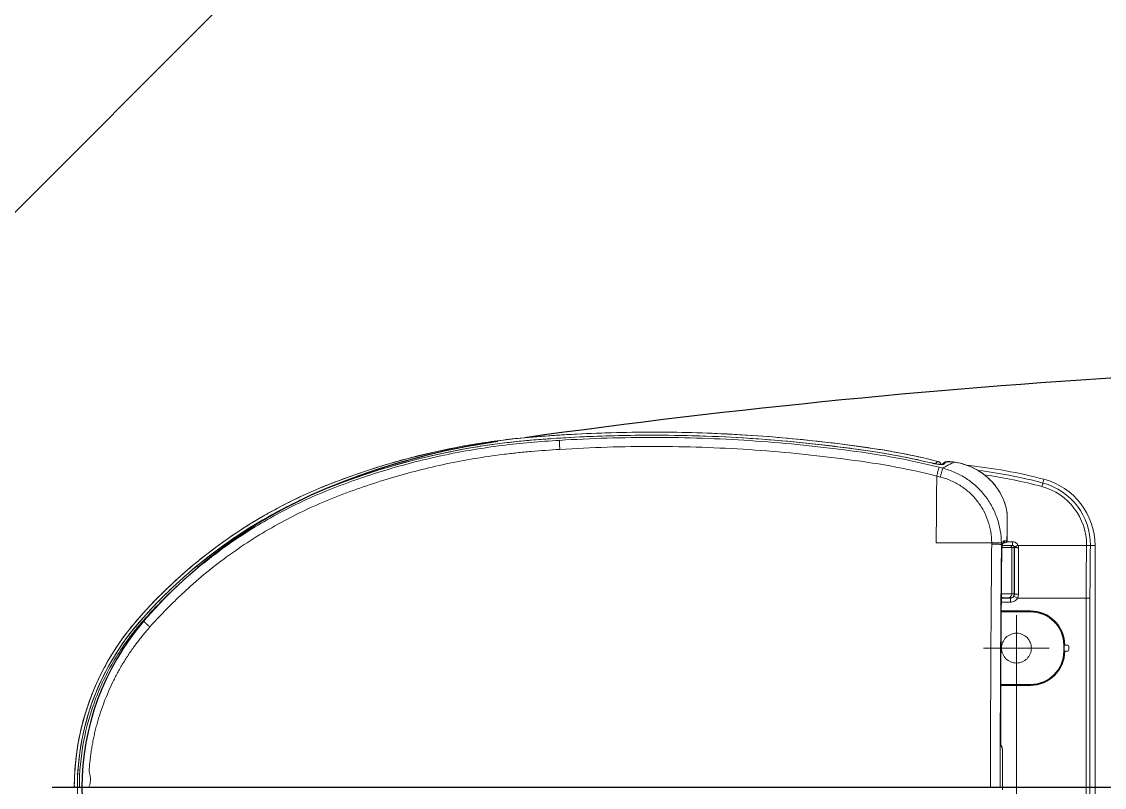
# Model space of a CAD drawing. Header units: millimetres. Extents: x 98197 to 106565, y 53890 to 60222.
# Drawn here: x 104495.1 to 104549.6, y 55513.6 to 55552.1 of the extents above; entities that cross this region are included whole.
import ezdxf

# ---------------------------------------------------------------- set-up
doc = ezdxf.new("R2010")
doc.units = ezdxf.units.MM
doc.header["$LTSCALE"] = 50
doc.header["$MEASUREMENT"] = 0
doc.linetypes.add('CENTER', pattern=[2, 1.25, -0.25, 0.25, -0.25])
doc.linetypes.add('HIDDEN', pattern=[0.375, 0.25, -0.125])
doc.layers.get('0').update_dxf_attribs({"color": 8, "linetype": 'CONTINUOUS'})
doc.layers.add('36雨排水', color=3, linetype='CONTINUOUS')

# ---------------------------------------------------------------- blocks, each defined once
blk = doc.blocks.new('1111111')
at = {"layer": '36雨排水', "linetype": 'Continuous'}
blk.add_line((4513.909, 3441.344), (4704.121, 3631.556), dxfattribs=at)

msp = doc.modelspace()

# ---------------------------------------------------------------- linework, layer by layer
at = {"lineweight": 13}
for p, q in [((104521.79, 55531.102), (104521.79, 55531.102)), ((104521.79, 55531.102), (104521.79, 55531.101)), ((104538.03, 55530.593), (104537.915, 55530.61)), ((104538.03, 55530.593), (104538.03, 55530.593)), ((104540.853, 55529.885), (104540.852, 55529.884)), ((104540.916, 55529.87), (104540.891, 55529.876)), ((104540.941, 55529.865), (104540.916, 55529.87)), ((104540.965, 55529.86), (104540.941, 55529.865)), ((104540.989, 55529.854), (104540.965, 55529.86)), ((104541.013, 55529.85), (104540.989, 55529.854)), ((104541.036, 55529.845), (104541.013, 55529.85)), ((104541.058, 55529.841), (104541.036, 55529.845)), ((104541.08, 55529.837), (104541.058, 55529.841)), ((104541.101, 55529.833), (104541.08, 55529.837)), ((104541.122, 55529.829), (104541.101, 55529.833)), ((104541.142, 55529.825), (104541.122, 55529.829)), ((104541.162, 55529.822), (104541.142, 55529.825)), ((104541.18, 55529.819), (104541.162, 55529.822)), ((104541.199, 55529.816), (104541.18, 55529.819)), ((104541.217, 55529.814), (104541.199, 55529.816)), ((104541.234, 55529.811), (104541.217, 55529.814)), ((104541.273, 55529.806), (104541.258, 55529.808)), ((104541.288, 55529.805), (104541.273, 55529.806)), ((104541.335, 55529.858), (104541.333, 55529.859)), ((104541.502, 55529.822), (104541.488, 55529.809)), ((104541.545, 55529.911), (104541.527, 55529.899)), ((104542.036, 55529.919), (104542.008, 55529.923)), ((104542.047, 55529.916), (104542.036, 55529.919)), ((104542.055, 55529.916), (104542.036, 55529.919)), ((104542.038, 55529.913), (104542.047, 55529.916)), ((104542.145, 55529.902), (104542.055, 55529.916)), ((104541.148, 55529.216), (104541.331, 55529.169)), ((104541.451, 55529.614), (104541.267, 55529.661)), ((104543.208, 55529.508), (104543.162, 55529.534)), ((104543.207, 55529.507), (104543.208, 55529.508)), ((104543.208, 55529.51), (104543.247, 55529.505)), ((104543.283, 55529.462), (104543.244, 55529.486)), ((104543.244, 55529.485), (104543.244, 55529.486)), ((104510.956, 55528.949), (104510.957, 55528.948)), ((104546.489, 55528.867), (104546.539, 55529.057)), ((104544.685, 55527.253), (104544.685, 55527.27)), ((104544.686, 55527.239), (104544.685, 55527.253)), ((104544.686, 55527.188), (104544.686, 55527.239)), ((104544.687, 55527.105), (104544.686, 55527.188)), ((104544.692, 55527.252), (104544.688, 55527.33)), ((104544.692, 55527.253), (104544.693, 55527.238)), ((104544.693, 55527.238), (104544.693, 55525.966)), ((104544.69, 55526.48), (104544.689, 55526.575)), ((104544.69, 55526.467), (104544.69, 55526.48)), ((104541.122, 55525.866), (104543.912, 55525.866)), ((104543.913, 55525.866), (104543.912, 55525.8)), ((104544.593, 55525.866), (104544.476, 55525.866)), ((104544.483, 55525.885), (104544.485, 55525.887)), ((104544.532, 55525.969), (104544.561, 55525.969)), ((104544.561, 55525.969), (104544.662, 55525.968)), ((104544.693, 55525.966), (104544.663, 55525.966)), ((104544.958, 55525.917), (104544.679, 55525.917)), ((104544.958, 55525.917), (104544.958, 55525.726)), ((104544.4, 55525.773), (104544.397, 55525.396)), ((104544.4, 55525.782), (104544.4, 55525.773)), ((104544.406, 55525.777), (104544.4, 55525.773)), ((104544.431, 55525.626), (104545.058, 55525.626)), ((104544.435, 55525.659), (104544.44, 55525.704)), ((104544.444, 55525.726), (104544.958, 55525.726)), ((104544.453, 55525.781), (104544.454, 55525.786)), ((104544.921, 55523.3), (104544.921, 55525.626)), ((104545.048, 55525.626), (104545.048, 55523.294)), ((104545.058, 55523.278), (104545.058, 55525.626)), ((104548.679, 55525.726), (104545.237, 55525.726)), ((104545.258, 55523.277), (104545.258, 55525.617)), ((104548.679, 55525.732), (104548.679, 55525.726)), ((104548.873, 55525.717), (104548.873, 55525.721)), ((104548.873, 55525.721), (104549.108, 55525.721)), ((104549.108, 55501.411), (104549.108, 55525.721)), ((104545.157, 55522.216), (104545.157, 55504.917)), ((104546.798, 55520.566), (104543.499, 55520.566))]:
    msp.add_line(p, q, dxfattribs=at)
at = {"lineweight": 13, "ltscale": 0.3}
for p, q in [((104544.401, 55523.304), (104544.487, 55523.304)), ((104544.487, 55523.304), (104544.546, 55523.303)), ((104544.546, 55523.303), (104544.603, 55523.303)), ((104545.048, 55523.294), (104544.921, 55523.3)), ((104545.203, 55523.076), (104545.03, 55523.177)), ((104544.397, 55522.878), (104544.858, 55522.878)), ((104544.858, 55523.078), (104544.399, 55523.078)), ((104544.851, 55523.094), (104544.725, 55523.1)), ((104544.858, 55523.093), (104544.858, 55522.878)), ((104545.203, 55523.076), (104548.855, 55523.076)), ((104548.662, 55523.076), (104548.662, 55504.056)), ((104548.855, 55504.056), (104548.855, 55523.076)), ((104544.458, 55522.441), (104545.858, 55522.441)), ((104545.858, 55522.421), (104544.458, 55522.421)), ((104544.458, 55522.391), (104544.458, 55522.421)), ((104544.458, 55522.391), (104545.858, 55522.391)), ((104545.858, 55522.421), (104545.858, 55522.391)), ((104547.533, 55520.716), (104547.533, 55520.416)), ((104547.533, 55520.716), (104547.563, 55520.716)), ((104547.563, 55520.716), (104547.563, 55520.416)), ((104547.733, 55520.716), (104547.583, 55520.716)), ((104547.783, 55520.466), (104547.783, 55520.666)), ((104547.563, 55520.416), (104547.533, 55520.416)), ((104547.583, 55520.416), (104547.733, 55520.416)), ((104545.858, 55518.741), (104544.458, 55518.741)), ((104544.458, 55518.711), (104544.458, 55518.741)), ((104545.858, 55518.711), (104544.458, 55518.711)), ((104545.858, 55518.691), (104544.458, 55518.691)), ((104545.858, 55518.741), (104545.858, 55518.711)), ((104544.341, 55515.836), (104544.34, 55515.768)), ((104544.34, 55515.768), (104544.34, 55515.692)), ((104544.34, 55515.692), (104544.34, 55515.619)), ((104544.364, 55515.813), (104544.364, 55515.835)), ((104544.367, 55515.757), (104544.366, 55515.768)), ((104544.378, 55515.692), (104544.378, 55515.691)), ((104544.378, 55515.692), (104544.413, 55515.619)), ((104544.421, 55515.575), (104544.386, 55515.648)), ((104544.417, 55515.61), (104544.413, 55515.62)), ((104544.459, 55514.328), (104544.459, 55514.753)), ((104544.458, 55513.903), (104544.459, 55514.328)), ((104544.458, 55513.443), (104544.458, 55513.903))]:
    msp.add_line(p, q, dxfattribs=at)
at = {"linetype": 'CENTER', "lineweight": 13}
for p, q in [((104545.158, 55522.166), (104545.158, 55518.966)), ((104546.757, 55520.566), (104543.558, 55520.566))]:
    msp.add_line(p, q, dxfattribs=at)
msp.add_line((104574.878, 55513.566), (104496.658, 55513.566))
at = {"lineweight": 13}
for points in [[(104522.934, 55531.324), (104521.445, 55531.23), (104519.993, 55531.105), (104518.579, 55530.929), (104517.206, 55530.701), (104515.869, 55530.427), (104514.563, 55530.108), (104513.292, 55529.747), (104512.062, 55529.349), (104510.956, 55528.949)], [(104538.03, 55530.593), (104536.272, 55530.837), (104534.461, 55531.043), (104532.689, 55531.202), (104530.961, 55531.316), (104529.275, 55531.389), (104527.629, 55531.424), (104526.024, 55531.423), (104524.46, 55531.388), (104522.934, 55531.324)], [(104521.79, 55531.101), (104520.697, 55531.018), (104519.539, 55530.9), (104518.412, 55530.749), (104517.318, 55530.566), (104516.256, 55530.356), (104515.222, 55530.118), (104514.219, 55529.857), (104513.249, 55529.574), (104512.306, 55529.27), (104511.39, 55528.949), (104510.505, 55528.608), (104509.648, 55528.245), (104508.821, 55527.858), (104508.025, 55527.45), (104507.26, 55527.021), (104506.523, 55526.574), (104505.814, 55526.11), (104505.134, 55525.631), (104504.482, 55525.138), (104503.858, 55524.634), (104503.258, 55524.117), (104502.686, 55523.591), (104502.142, 55523.059), (104501.623, 55522.521), (104501.129, 55521.976), (104500.663, 55521.42), (104500.232, 55520.845), (104499.839, 55520.254), (104499.487, 55519.653), (104499.174, 55519.047), (104498.899, 55518.434), (104498.66, 55517.815), (104498.455, 55517.191), (104498.285, 55516.564), (104498.149, 55515.936), (104498.045, 55515.312), (104497.975, 55514.694), (104497.935, 55514.082), (104497.924, 55513.566)], [(104540.853, 55529.885), (104539.643, 55530.152), (104538.272, 55530.399), (104536.838, 55530.61), (104535.338, 55530.795), (104533.78, 55530.956), (104532.175, 55531.087), (104530.522, 55531.186), (104528.823, 55531.249), (104527.09, 55531.274), (104525.327, 55531.259), (104523.531, 55531.2), (104521.79, 55531.102)], [(104541.209, 55529.956), (104540.928, 55530.025), (104540.556, 55530.112), (104540.183, 55530.195), (104539.809, 55530.274), (104539.435, 55530.349), (104539.062, 55530.42), (104538.688, 55530.486), (104538.315, 55530.549), (104538.03, 55530.593)], [(104540.891, 55529.876), (104540.865, 55529.882), (104540.853, 55529.885)], [(104541.335, 55529.858), (104541.322, 55529.879), (104541.306, 55529.899), (104541.287, 55529.916), (104541.266, 55529.931), (104541.243, 55529.944), (104541.219, 55529.953), (104541.209, 55529.956)], [(104541.258, 55529.808), (104541.242, 55529.81), (104541.234, 55529.811)], [(104541.34, 55529.8), (104541.334, 55529.801), (104541.328, 55529.801), (104541.322, 55529.802), (104541.316, 55529.802), (104541.309, 55529.803), (104541.302, 55529.803), (104541.295, 55529.804), (104541.288, 55529.805)], [(104541.348, 55529.829), (104541.338, 55529.852), (104541.335, 55529.858)], [(104541.419, 55529.801), (104541.419, 55529.801), (104541.419, 55529.801), (104541.419, 55529.801), (104541.419, 55529.801), (104541.418, 55529.801), (104541.417, 55529.8), (104541.415, 55529.8), (104541.414, 55529.8), (104541.412, 55529.8), (104541.409, 55529.8), (104541.407, 55529.799), (104541.404, 55529.799), (104541.402, 55529.799), (104541.399, 55529.799), (104541.395, 55529.799), (104541.392, 55529.799), (104541.388, 55529.799), (104541.384, 55529.799), (104541.38, 55529.799), (104541.376, 55529.799), (104541.371, 55529.799), (104541.367, 55529.799), (104541.362, 55529.799), (104541.357, 55529.799), (104541.351, 55529.8), (104541.346, 55529.8), (104541.34, 55529.8)], [(104541.356, 55529.799), (104541.355, 55529.805), (104541.348, 55529.829)], [(104541.436, 55529.823), (104541.419, 55529.808), (104541.41, 55529.8)], [(104541.527, 55529.899), (104541.522, 55529.895), (104541.505, 55529.881), (104541.487, 55529.867), (104541.47, 55529.853), (104541.453, 55529.838), (104541.436, 55529.823)], [(104541.747, 55529.944), (104541.718, 55529.944), (104541.692, 55529.944), (104541.667, 55529.942), (104541.644, 55529.94), (104541.623, 55529.937), (104541.602, 55529.933), (104541.583, 55529.928), (104541.564, 55529.921), (104541.545, 55529.911)], [(104541.922, 55529.933), (104541.883, 55529.937), (104541.845, 55529.94), (104541.81, 55529.942), (104541.777, 55529.944), (104541.747, 55529.944)], [(104542.008, 55529.923), (104541.964, 55529.928), (104541.922, 55529.933)], [(104543.162, 55529.534), (104543.041, 55529.599), (104542.92, 55529.658), (104542.8, 55529.71), (104542.681, 55529.757), (104542.565, 55529.797), (104542.452, 55529.831), (104542.344, 55529.86), (104542.242, 55529.883), (104542.145, 55529.902)], [(104543.244, 55529.486), (104543.232, 55529.493), (104543.22, 55529.5), (104543.208, 55529.508)], [(104544.688, 55527.33), (104544.676, 55527.42), (104544.659, 55527.519), (104544.635, 55527.624), (104544.604, 55527.736), (104544.566, 55527.853), (104544.521, 55527.976), (104544.468, 55528.103), (104544.405, 55528.235), (104544.332, 55528.372), (104544.248, 55528.51), (104544.153, 55528.65), (104544.046, 55528.79), (104543.93, 55528.924), (104543.805, 55529.053), (104543.673, 55529.175), (104543.54, 55529.283), (104543.41, 55529.378), (104543.283, 55529.462)], [(104510.956, 55528.949), (104510.063, 55528.59), (104509.12, 55528.17), (104508.216, 55527.722), (104507.353, 55527.25), (104506.53, 55526.758), (104505.746, 55526.247), (104504.999, 55525.72), (104504.29, 55525.181), (104503.616, 55524.63), (104502.976, 55524.069), (104502.369, 55523.499), (104501.792, 55522.92), (104501.244, 55522.334), (104500.726, 55521.74), (104500.25, 55521.132), (104499.824, 55520.514), (104499.443, 55519.888), (104499.104, 55519.249), (104498.805, 55518.603), (104498.547, 55517.952), (104498.329, 55517.301), (104498.149, 55516.65), (104498.006, 55516.004), (104497.898, 55515.363), (104497.824, 55514.728), (104497.783, 55514.099), (104497.772, 55513.566)], [(104544.473, 55525.858), (104544.477, 55525.869), (104544.481, 55525.878), (104544.483, 55525.885)], [(104544.364, 55515.835), (104544.366, 55516.822), (104544.369, 55517.905), (104544.374, 55518.989), (104544.379, 55520.072), (104544.385, 55521.155), (104544.393, 55522.237), (104544.401, 55523.32), (104544.41, 55524.402), (104544.419, 55525.396)], [(104544.419, 55525.396), (104544.421, 55525.455), (104544.423, 55525.509), (104544.426, 55525.561), (104544.43, 55525.612), (104544.435, 55525.659)], [(104544.44, 55525.704), (104544.446, 55525.744), (104544.453, 55525.781)], [(104544.454, 55525.786), (104544.459, 55525.807), (104544.464, 55525.827)], [(104544.464, 55525.827), (104544.468, 55525.843), (104544.473, 55525.858)]]:
    msp.add_lwpolyline(points, dxfattribs=at)
at = {"lineweight": 13, "ltscale": 0.3}
for points in [[(104544.366, 55515.768), (104544.366, 55515.771), (104544.365, 55515.792), (104544.364, 55515.813)], [(104544.374, 55515.706), (104544.373, 55515.714), (104544.371, 55515.723), (104544.37, 55515.733), (104544.368, 55515.744), (104544.367, 55515.757)], [(104544.378, 55515.691), (104544.378, 55515.692), (104544.377, 55515.695), (104544.376, 55515.7), (104544.374, 55515.706)], [(104544.442, 55515.522), (104544.437, 55515.547), (104544.431, 55515.57), (104544.424, 55515.591), (104544.417, 55515.61)], [(104544.454, 55515.432), (104544.45, 55515.464), (104544.446, 55515.494), (104544.442, 55515.522)], [(104544.46, 55515.294), (104544.459, 55515.324), (104544.458, 55515.362), (104544.456, 55515.398), (104544.454, 55515.432)], [(104544.459, 55514.753), (104544.459, 55515.179), (104544.46, 55515.294)], [(104497.924, 55513.566), (104497.935, 55513.051)]]:
    msp.add_lwpolyline(points, dxfattribs=at)
at = {"linetype": 'HIDDEN', "lineweight": 0, "ltscale": 30}
msp.add_circle((104545.158, 55520.566), 0.75, dxfattribs=at)
msp.add_arc((104575.633, 55134.974), 400, 93.32991, 97.93357)
at = {"linetype": 'HIDDEN', "ltscale": 30}
for centre, radius, start, end in [((104524.158, 55495.316), 36, 98.1402, 111.2543), ((104520.17, 55505.568), 25, 111.2543, 139.0355), ((104510.958, 55513.566), 12.8, 139.0355, 220.9645)]:
    msp.add_arc(centre, radius, start, end, dxfattribs=at)
at = {"lineweight": 13}
for centre, radius, start, end in [((104527.713, 55444.031), 87.27, 93.89183, 94.08799), ((104526.881, 55456.364), 74.91, 92.45802, 93.89737), ((104532.759, 55496.067), 34.926, 76.0052, 81.3211), ((104541.161, 55529.762), 0.198, 26.1749, 29.4972), ((104541.16, 55529.761), 0.199, 22.856, 26.1758), ((104541.159, 55529.761), 0.2, 11.1167, 22.8421), ((104541.462, 55529.715), 0.0976, 119.1827, 127.8553), ((104543.012, 55528.156), 2.248, 131.2377, 132.1903), ((104541.587, 55529.823), 0.097, 122.753, 128.2754), ((104542.878, 55528.311), 2.044, 128.2244, 131.2819), ((104542.942, 55527.464), 2.61, 110.2627, 113.1925), ((104541.467, 55525.619), 4.336, 82.3187, 82.4701), ((104541.686, 55527.297), 2.645, 80.4204, 82.166), ((104540.153, 55504.886), 25, 75.1996, 84.2002), ((104523.784, 55495.244), 36.062, 108.8589, 110.8363), ((104541.162, 55526.037), 4.028, 58.8721, 59.4768), ((104540.153, 55505.211), 24.491, 75.0061, 82.7421), ((104540.153, 55505.221), 24.297, 75.0045, 81.9729), ((104520.737, 55503.271), 27.477, 110.8511, 111.0176), ((104545.657, 55525.771), 3.022, 359.2522, 75.0027), ((104545.657, 55525.761), 3.216, 359.2901, 75.0142), ((104545.658, 55525.721), 3.45, 0, 75.1996), ((104343.478, 55525.786), 201.213, 0.22464, 0.37543), ((104543.969, 55527.236), 0.723, 1.2841, 2.609), ((104540.488, 55526.468), 4.205, 354.6857, 359.986), ((104540.186, 55526.466), 4.504, 358.7468, 0.0153), ((104544.43, 55525.966), 0.102, 329.4984, 345.2356), ((104544.43, 55525.966), 0.102, 345.2569, 1.6555), ((104544.593, 55525.966), 0.1, 270, 0), ((104540.032, 55526.474), 4.658, 353.7544, 354.4657), ((104540.301, 55526.483), 4.392, 353.2433, 354.7184), ((104540.036, 55526.474), 4.654, 354.4657, 355.1755), ((104540.109, 55526.469), 4.581, 355.165, 358.7358), ((105783.267, 55513.572), 1239.415, 179.434754, 180.000282), ((105747.868, 55513.572), 1203.529, 179.4371, 179.892247), ((105752.965, 55513.57), 1208.605, 179.439329, 179.892592), ((104540.366, 55525.798), 4.034, 359.7656, 0.7248), ((104546.166, 55522.892), 3.379, 120.4319, 121.3828), ((104545.64, 55525.563), 1.21, 168.4139, 169.3571), ((104545.669, 55525.556), 1.24, 166.7888, 168.3706), ((104544.958, 55525.626), 0.1, 0, 90), ((104750.987, 55523.077), 202.325, 179.2496, 180.00006), ((104749.105, 55523.079), 200.25, 179.24538, 180.00081)]:
    msp.add_arc(centre, radius, start, end, dxfattribs=at)
at = {"lineweight": 13, "ltscale": 0.3}
for centre, radius, start, end in [((104544.858, 55523.293), 0.2, 270.0002, 355.6074), ((104544.858, 55523.278), 0.2, 289.9059, 329.7145), ((104544.857, 55523.278), 0.201, 329.7366, 343.1504), ((104544.856, 55523.278), 0.201, 343.2195, 359.9555), ((104544.859, 55523.293), 0.198, 355.5672, 359.9923), ((104544.86, 55523.277), 0.397, 329.612, 359.9926), ((104544.458, 55520.716), 1.725, 90, 92.1166), ((104544.458, 55520.716), 1.705, 90, 92.1372), ((104544.458, 55520.716), 1.675, 90, 92.1846), ((104545.858, 55520.716), 1.725, 0, 90), ((104545.858, 55520.716), 1.705, 0, 90), ((104545.858, 55520.716), 1.675, 0, 90), ((104547.733, 55520.666), 0.05, 0, 90), ((104547.733, 55520.466), 0.05, 270, 0), ((104545.858, 55520.416), 1.675, 270, 0), ((104545.858, 55520.416), 1.705, 270, 0), ((104545.858, 55520.416), 1.725, 270, 0), ((104544.458, 55520.416), 1.725, 267.1643, 270), ((104544.458, 55520.416), 1.675, 267.0946, 270), ((104544.458, 55520.416), 1.705, 267.1421, 270), ((104545.229, 55515.826), 0.867, 183.8233, 184.3141), ((104510.711, 55513.57), 12.938, 179.6906, 180.0154), ((104510.697, 55513.566), 12.772, 179.5004, 180.0002), ((104510.697, 55513.566), 12.772, 179.9998, 180.5008)]:
    msp.add_arc(centre, radius, start, end, dxfattribs=at)
at = {"lineweight": 13}
for points, knots in [([(104537.915, 55530.61), (104537.246, 55530.711), (104535.907, 55530.891), (104533.892, 55531.106), (104531.872, 55531.27), (104529.176, 55531.413), (104525.808, 55531.455), (104523.119, 55531.345), (104521.779, 55531.253)], [0, 0, 0, 0, 0.125322, 0.250535, 0.375779, 0.501109, 0.751018, 1, 1, 1, 1]), ([(104497.926, 55513.678), (104497.931, 55514.348), (104498.051, 55515.693), (104498.465, 55517.327), (104498.947, 55518.58), (104499.383, 55519.487), (104499.891, 55520.359), (104500.466, 55521.188), (104501, 55521.835), (104501.447, 55522.332), (104501.902, 55522.818), (104502.489, 55523.411), (104503.223, 55524.093), (104503.984, 55524.746), (104505.028, 55525.571), (104506.39, 55526.52), (104507.821, 55527.356), (104509.004, 55527.954), (104510.218, 55528.505), (104511.465, 55528.987), (104512.733, 55529.415), (104514.012, 55529.81), (104515.625, 55530.233), (104517.253, 55530.564), (104518.557, 55530.774), (104519.535, 55530.904), (104520.513, 55531.006), (104521.166, 55531.056), (104521.492, 55531.08)], [0, 0, 0, 0, 0.062906, 0.126014, 0.157412, 0.188765, 0.22033, 0.251969, 0.283347, 0.298983, 0.314607, 0.34586, 0.37722, 0.408603, 0.439866, 0.502069, 0.564093, 0.59518, 0.626393, 0.689114, 0.720536, 0.751953, 0.814664, 0.876848, 0.907759, 0.938578, 0.969318, 1, 1, 1, 1]), ([(104501.234, 55521.94), (104501.884, 55522.676), (104503.276, 55524.073), (104505.209, 55525.598), (104506.852, 55526.67), (104508.122, 55527.398), (104509.434, 55528.048), (104510.785, 55528.616), (104512.163, 55529.119), (104513.559, 55529.565), (104514.968, 55529.953), (104516.389, 55530.282), (104517.821, 55530.552), (104519.263, 55530.765), (104520.714, 55530.917), (104521.685, 55530.983), (104522.169, 55531.014)], [0, 0, 0, 0, 0.125742, 0.251762, 0.31432, 0.376674, 0.439041, 0.501579, 0.564227, 0.626744, 0.689053, 0.751224, 0.813341, 0.875506, 0.937832, 1, 1, 1, 1]), ([(104521.779, 55531.253), (104521.372, 55531.226), (104520.558, 55531.164), (104519.34, 55531.038), (104518.124, 55530.866), (104516.505, 55530.58), (104514.493, 55530.118), (104512.91, 55529.638), (104512.127, 55529.37)], [0, 0, 0, 0, 0.124087, 0.248253, 0.372591, 0.497359, 0.748465, 1, 1, 1, 1]), ([(104522.169, 55531.014), (104523.768, 55531.114), (104526.168, 55531.187), (104529.363, 55531.131), (104531.752, 55531.013), (104533.738, 55530.85), (104535.323, 55530.682), (104536.911, 55530.487), (104538.903, 55530.202), (104540.481, 55529.859), (104541.267, 55529.661)], [0, 0, 0, 0, 0.250099, 0.374678, 0.499108, 0.623544, 0.685817, 0.748102, 0.873314, 1, 1, 1, 1]), ([(104522.169, 55531.014), (104522.169, 55530.997), (104522.171, 55530.945), (104522.174, 55530.846), (104522.181, 55530.712), (104522.187, 55530.613), (104522.19, 55530.56)], [0, 0, 0, 0, 0.114539, 0.340353, 0.654541, 1, 1, 1, 1]), ([(104523.669, 55531.205), (104524.786, 55531.253), (104527.586, 55531.31), (104531.232, 55531.18), (104534.172, 55530.926), (104535.854, 55530.736), (104536.695, 55530.629), (104537.115, 55530.571)], [0, 0, 0, 0, 0.248901, 0.6232, 0.811286, 0.905613, 1, 1, 1, 1]), ([(104522.19, 55530.56), (104521.71, 55530.53), (104520.991, 55530.479), (104520.033, 55530.388), (104519.078, 55530.278), (104517.888, 55530.103), (104516.47, 55529.835), (104515.065, 55529.507), (104513.674, 55529.123), (104512.3, 55528.684), (104510.944, 55528.19), (104509.615, 55527.627), (104508.322, 55526.985), (104507.07, 55526.267), (104505.862, 55525.476), (104504.704, 55524.615), (104503.784, 55523.84), (104503.077, 55523.188), (104502.388, 55522.517), (104501.893, 55521.992), (104501.574, 55521.632)], [0, 0, 0, 0, 0.062499, 0.093749, 0.124999, 0.1875, 0.25, 0.312499, 0.375, 0.4375, 0.5, 0.5625, 0.624998, 0.687498, 0.749999, 0.812499, 0.874998, 0.906251, 0.937503, 1, 1, 1, 1]), ([(104541.148, 55529.216), (104540.372, 55529.412), (104538.812, 55529.752), (104536.839, 55530.035), (104535.264, 55530.229), (104533.689, 55530.397), (104531.715, 55530.559), (104529.341, 55530.677), (104526.164, 55530.733), (104523.779, 55530.66), (104522.19, 55530.56)], [0, 0, 0, 0, 0.125941, 0.250936, 0.313308, 0.37564, 0.500229, 0.624833, 0.749583, 1, 1, 1, 1]), ([(104537.115, 55530.571), (104537.742, 55530.484), (104538.995, 55530.292), (104540.236, 55530.032), (104540.852, 55529.884)], [0, 0, 0, 0, 0.499662, 1, 1, 1, 1]), ([(104540.852, 55529.884), (104540.932, 55529.865), (104541.081, 55529.833), (104541.232, 55529.809), (104541.302, 55529.802)], [0, 0, 0, 0, 0.538729, 1, 1, 1, 1]), ([(104541.206, 55529.956), (104541.195, 55529.947), (104541.152, 55529.908), (104541.11, 55529.868), (104541.079, 55529.837)], [0, 0, 0, 0, 0.244024, 1, 1, 1, 1]), ([(104541.333, 55529.859), (104541.32, 55529.883), (104541.283, 55529.925), (104541.232, 55529.949), (104541.206, 55529.956)], [0, 0, 0, 0, 0.501631, 1, 1, 1, 1]), ([(104541.302, 55529.802), (104541.312, 55529.801), (104541.349, 55529.797), (104541.386, 55529.795), (104541.413, 55529.795)], [0, 0, 0, 0, 0.285059, 1, 1, 1, 1]), ([(104541.413, 55529.795), (104541.415, 55529.795), (104541.424, 55529.795), (104541.433, 55529.796), (104541.44, 55529.796)], [0, 0, 0, 0, 0.267809, 1, 1, 1, 1]), ([(104541.488, 55529.809), (104541.475, 55529.812), (104541.45, 55529.814), (104541.425, 55529.806), (104541.414, 55529.8)], [0, 0, 0, 0, 0.501218, 1, 1, 1, 1]), ([(104541.44, 55529.796), (104541.444, 55529.797), (104541.456, 55529.798), (104541.469, 55529.8), (104541.477, 55529.803)], [0, 0, 0, 0, 0.29993, 1, 1, 1, 1]), ([(104541.451, 55529.614), (104541.489, 55529.639), (104541.638, 55529.732), (104541.794, 55529.813), (104541.914, 55529.864)], [0, 0, 0, 0, 0.258884, 1, 1, 1, 1]), ([(104541.477, 55529.803), (104541.478, 55529.804), (104541.482, 55529.805), (104541.485, 55529.807), (104541.488, 55529.809)], [0, 0, 0, 0, 0.283744, 1, 1, 1, 1]), ([(104541.613, 55529.917), (104541.6, 55529.92), (104541.572, 55529.922), (104541.546, 55529.912), (104541.534, 55529.904)], [0, 0, 0, 0, 0.500952, 1, 1, 1, 1]), ([(104541.613, 55529.917), (104541.624, 55529.925), (104541.657, 55529.935), (104541.718, 55529.941), (104541.802, 55529.941), (104541.865, 55529.936), (104541.901, 55529.933)], [0, 0, 0, 0, 0.135947, 0.346734, 0.635348, 1, 1, 1, 1]), ([(104541.901, 55529.933), (104541.911, 55529.932), (104541.956, 55529.928), (104542.001, 55529.922), (104542.035, 55529.918)], [0, 0, 0, 0, 0.234518, 1, 1, 1, 1]), ([(104543.207, 55529.507), (104543.117, 55529.56), (104542.775, 55529.739), (104542.402, 55529.858), (104542.126, 55529.904)], [0, 0, 0, 0, 0.272375, 1, 1, 1, 1]), ([(104541.148, 55529.216), (104541.145, 55528.937), (104541.136, 55527.82), (104541.128, 55526.704), (104541.122, 55525.866)], [0, 0, 0, 0, 0.249915, 1, 1, 1, 1]), ([(104541.148, 55529.216), (104541.161, 55529.267), (104541.186, 55529.365), (104541.22, 55529.497), (104541.247, 55529.594), (104541.261, 55529.644), (104541.267, 55529.661)], [0, 0, 0, 0, 0.344653, 0.659199, 0.885454, 1, 1, 1, 1]), ([(104541.331, 55529.169), (104541.344, 55529.22), (104541.369, 55529.318), (104541.404, 55529.45), (104541.431, 55529.547), (104541.445, 55529.598), (104541.451, 55529.614)], [0, 0, 0, 0, 0.343601, 0.659163, 0.888051, 1, 1, 1, 1]), ([(104543.912, 55525.866), (104543.908, 55526.054), (104543.878, 55526.43), (104543.737, 55526.978), (104543.51, 55527.495), (104543.2, 55527.969), (104542.816, 55528.384), (104542.369, 55528.731), (104541.87, 55529), (104541.513, 55529.121), (104541.331, 55529.169)], [0, 0, 0, 0, 0.124965, 0.249893, 0.37486, 0.499807, 0.624788, 0.749825, 0.874886, 1, 1, 1, 1]), ([(104541.451, 55529.614), (104541.659, 55529.561), (104542.066, 55529.42), (104542.634, 55529.113), (104543.144, 55528.717), (104543.582, 55528.243), (104543.936, 55527.704), (104544.196, 55527.114), (104544.358, 55526.491), (104544.397, 55526.063), (104544.4, 55525.849)], [0, 0, 0, 0, 0.125184, 0.250517, 0.375272, 0.500555, 0.625454, 0.750421, 0.875215, 1, 1, 1, 1]), ([(104544.661, 55527.486), (104544.645, 55527.574), (104544.6, 55527.754), (104544.47, 55528.12), (104544.225, 55528.58), (104543.804, 55529.087), (104543.443, 55529.365), (104543.244, 55529.485)], [0, 0, 0, 0, 0.106951, 0.220337, 0.462591, 0.722846, 1, 1, 1, 1]), ([(104497.772, 55513.64), (104497.775, 55514.085), (104497.826, 55514.975), (104498.042, 55516.294), (104498.337, 55517.369), (104498.638, 55518.207), (104498.983, 55519.028), (104499.391, 55519.821), (104499.86, 55520.578), (104500.239, 55521.127), (104500.65, 55521.654), (104501.084, 55522.161), (104501.535, 55522.653), (104501.998, 55523.135), (104502.474, 55523.603), (104503.125, 55524.21), (104503.968, 55524.937), (104505.025, 55525.753), (104506.124, 55526.512), (104507.263, 55527.211), (104508.827, 55528.061), (104510.052, 55528.6), (104510.882, 55528.919)], [0, 0, 0, 0, 0.062491, 0.124981, 0.187471, 0.218726, 0.249981, 0.31247, 0.343726, 0.374982, 0.406235, 0.437492, 0.468745, 0.499999, 0.531252, 0.562506, 0.625008, 0.687512, 0.750015, 0.812521, 0.875026, 1, 1, 1, 1]), ([(104546.489, 55528.867), (104546.482, 55528.846), (104546.466, 55528.787), (104546.449, 55528.728), (104546.439, 55528.69)], [0, 0, 0, 0, 0.368568, 1, 1, 1, 1]), ([(104544.676, 55527.392), (104544.675, 55527.4), (104544.671, 55527.431), (104544.665, 55527.462), (104544.661, 55527.486)], [0, 0, 0, 0, 0.242619, 1, 1, 1, 1]), ([(104544.676, 55527.406), (104544.678, 55527.394), (104544.685, 55527.348), (104544.69, 55527.303), (104544.692, 55527.269)], [0, 0, 0, 0, 0.265909, 1, 1, 1, 1]), ([(104544.685, 55527.27), (104544.685, 55527.279), (104544.684, 55527.32), (104544.68, 55527.361), (104544.676, 55527.392)], [0, 0, 0, 0, 0.231146, 1, 1, 1, 1]), ([(104543.912, 55525.866), (104543.967, 55525.867), (104544.072, 55525.867), (104544.215, 55525.864), (104544.316, 55525.86), (104544.373, 55525.854), (104544.393, 55525.851), (104544.4, 55525.849)], [0, 0, 0, 0, 0.333711, 0.646805, 0.879591, 0.954079, 1, 1, 1, 1]), ([(104544.462, 55525.839), (104544.464, 55525.847), (104544.47, 55525.873), (104544.478, 55525.899), (104544.486, 55525.918)], [0, 0, 0, 0, 0.283939, 1, 1, 1, 1]), ([(104544.561, 55525.969), (104544.561, 55525.957), (104544.555, 55525.933), (104544.528, 55525.897), (104544.498, 55525.88), (104544.479, 55525.873)], [0, 0, 0, 0, 0.278366, 0.530686, 1, 1, 1, 1]), ([(104544.486, 55525.918), (104544.486, 55525.919), (104544.489, 55525.925), (104544.492, 55525.932), (104544.494, 55525.936)], [0, 0, 0, 0, 0.265986, 1, 1, 1, 1]), ([(104544.494, 55525.936), (104544.497, 55525.941), (104544.505, 55525.955), (104544.52, 55525.969), (104544.532, 55525.969)], [0, 0, 0, 0, 0.333102, 1, 1, 1, 1]), ([(104544.564, 55525.866), (104544.589, 55525.866), (104544.642, 55525.888), (104544.662, 55525.941), (104544.662, 55525.966)], [0, 0, 0, 0, 0.496732, 1, 1, 1, 1]), ([(104545.237, 55525.726), (104545.226, 55525.754), (104545.196, 55525.807), (104545.129, 55525.868), (104545.047, 55525.908), (104544.987, 55525.916), (104544.958, 55525.917)], [0, 0, 0, 0, 0.249887, 0.499864, 0.749914, 1, 1, 1, 1]), ([(104543.912, 55525.8), (104543.968, 55525.799), (104544.074, 55525.797), (104544.2, 55525.792), (104544.286, 55525.787), (104544.336, 55525.783), (104544.372, 55525.779), (104544.393, 55525.776), (104544.4, 55525.773)], [0, 0, 0, 0, 0.344, 0.647251, 0.772261, 0.874626, 0.951226, 1, 1, 1, 1]), ([(104544.418, 55525.397), (104544.418, 55525.418), (104544.419, 55525.5), (104544.424, 55525.582), (104544.43, 55525.643)], [0, 0, 0, 0, 0.25912, 1, 1, 1, 1]), ([(104544.419, 55525.396), (104544.419, 55525.396), (104544.419, 55525.396), (104544.418, 55525.397), (104544.418, 55525.397)], [0, 0, 0, 0, 0.314608, 1, 1, 1, 1]), ([(104544.43, 55525.643), (104544.432, 55525.656), (104544.437, 55525.704), (104544.444, 55525.752), (104544.451, 55525.786)], [0, 0, 0, 0, 0.268852, 1, 1, 1, 1]), ([(104544.921, 55525.626), (104544.921, 55525.639), (104544.916, 55525.666), (104544.895, 55525.699), (104544.862, 55525.721), (104544.836, 55525.726), (104544.823, 55525.726)], [0, 0, 0, 0, 0.251765, 0.5025, 0.75177, 1, 1, 1, 1]), ([(104544.95, 55525.726), (104544.963, 55525.726), (104544.989, 55525.721), (104545.021, 55525.699), (104545.043, 55525.666), (104545.048, 55525.639), (104545.048, 55525.626)], [0, 0, 0, 0, 0.24823, 0.4975, 0.748235, 1, 1, 1, 1]), ([(104545.051, 55525.663), (104545.051, 55525.663), (104545.053, 55525.662), (104545.055, 55525.663), (104545.06, 55525.664), (104545.069, 55525.666), (104545.085, 55525.671), (104545.108, 55525.678), (104545.136, 55525.688), (104545.167, 55525.7), (104545.201, 55525.713), (104545.225, 55525.722), (104545.237, 55525.726)], [0, 0, 0, 0, 0.006558, 0.021515, 0.045534, 0.07859, 0.170585, 0.294294, 0.445031, 0.617282, 0.804842, 1, 1, 1, 1]), ([(104545.058, 55525.626), (104545.058, 55525.626), (104545.059, 55525.625), (104545.062, 55525.624), (104545.067, 55525.623), (104545.077, 55525.622), (104545.093, 55525.621), (104545.118, 55525.62), (104545.148, 55525.618), (104545.182, 55525.618), (104545.219, 55525.617), (104545.245, 55525.617), (104545.258, 55525.617)], [0, 0, 0, 0, 0.006646, 0.021697, 0.045837, 0.079045, 0.171396, 0.295463, 0.446438, 0.618673, 0.805816, 1, 1, 1, 1]), ([(104548.679, 55525.731), (104548.7, 55525.731), (104548.741, 55525.73), (104548.797, 55525.728), (104548.84, 55525.725), (104548.864, 55525.723), (104548.873, 55525.721)], [0, 0, 0, 0, 0.323468, 0.629472, 0.865249, 1, 1, 1, 1]), ([(104548.873, 55525.717), (104548.864, 55525.718), (104548.84, 55525.72), (104548.797, 55525.723), (104548.741, 55525.725), (104548.701, 55525.726), (104548.679, 55525.726)], [0, 0, 0, 0, 0.139887, 0.370458, 0.66765, 1, 1, 1, 1]), ([(104501.234, 55521.94), (104501.109, 55521.798), (104500.861, 55521.509), (104500.389, 55520.909), (104499.855, 55520.118), (104499.303, 55519.118), (104498.691, 55517.72), (104498.167, 55515.869), (104498.025, 55514.334), (104498.025, 55513.566)], [0, 0, 0, 0, 0.061939, 0.124612, 0.249732, 0.373945, 0.498306, 0.748795, 1, 1, 1, 1]), ([(104501.234, 55521.94), (104501.246, 55521.927), (104501.284, 55521.892), (104501.358, 55521.824), (104501.459, 55521.734), (104501.534, 55521.667), (104501.574, 55521.632)], [0, 0, 0, 0, 0.114339, 0.340324, 0.654773, 1, 1, 1, 1])]:
    msp.add_open_spline(points, degree=3, knots=knots, dxfattribs=at)
for points in [[(104541.206, 55529.956), (104541.207, 55529.956), (104541.208, 55529.956), (104541.209, 55529.956)], [(104544.685, 55527.27), (104544.69, 55527.26), (104544.693, 55527.249), (104544.693, 55527.238)], [(104544.69, 55526.48), (104544.691, 55526.476), (104544.693, 55526.472), (104544.693, 55526.467)], [(104544.481, 55525.879), (104544.496, 55525.887), (104544.509, 55525.9), (104544.518, 55525.915)], [(104544.454, 55525.786), (104544.456, 55525.792), (104544.456, 55525.799), (104544.454, 55525.806)], [(104545.237, 55525.726), (104545.25, 55525.692), (104545.258, 55525.654), (104545.258, 55525.617)]]:
    msp.add_open_spline(points, degree=3, dxfattribs=at)
at = {"lineweight": 13, "ltscale": 0.3}
for points, knots in [([(104544.603, 55523.303), (104544.673, 55523.303), (104544.765, 55523.303), (104544.871, 55523.301), (104544.908, 55523.301), (104544.921, 55523.3)], [0, 0, 0, 0, 0.656475, 0.872405, 1, 1, 1, 1]), ([(104544.725, 55523.1), (104544.749, 55523.1), (104544.801, 55523.11), (104544.868, 55523.155), (104544.912, 55523.223), (104544.921, 55523.275), (104544.921, 55523.3)], [0, 0, 0, 0, 0.238371, 0.497511, 0.758224, 1, 1, 1, 1]), ([(104545.048, 55523.294), (104545.048, 55523.268), (104545.038, 55523.216), (104544.994, 55523.149), (104544.929, 55523.105), (104544.877, 55523.094), (104544.851, 55523.094)], [0, 0, 0, 0, 0.25172, 0.502412, 0.751717, 1, 1, 1, 1]), ([(104545.048, 55523.294), (104545.05, 55523.294), (104545.052, 55523.294), (104545.055, 55523.294), (104545.056, 55523.294), (104545.058, 55523.294), (104545.058, 55523.293)], [0, 0, 0, 0, 0.435575, 0.747528, 0.935398, 1, 1, 1, 1]), ([(104545.258, 55523.277), (104545.245, 55523.277), (104545.219, 55523.277), (104545.182, 55523.277), (104545.148, 55523.277), (104545.122, 55523.278), (104545.103, 55523.278), (104545.092, 55523.278), (104545.082, 55523.278), (104545.073, 55523.278), (104545.067, 55523.278), (104545.062, 55523.278), (104545.06, 55523.278), (104545.059, 55523.278), (104545.058, 55523.278), (104545.058, 55523.278), (104545.058, 55523.278)], [0, 0, 0, 0, 0.194921, 0.382689, 0.555486, 0.706965, 0.772896, 0.831367, 0.881819, 0.923805, 0.956886, 0.980722, 0.989119, 0.995142, 0.998773, 1, 1, 1, 1]), ([(104544.399, 55523.104), (104544.438, 55523.104), (104544.51, 55523.103), (104544.605, 55523.103), (104544.674, 55523.102), (104544.711, 55523.101), (104544.725, 55523.1)], [0, 0, 0, 0, 0.36001, 0.659611, 0.877952, 1, 1, 1, 1]), ([(104544.858, 55523.093), (104544.858, 55523.094), (104544.857, 55523.094), (104544.856, 55523.094), (104544.854, 55523.094), (104544.852, 55523.094), (104544.851, 55523.094)], [0, 0, 0, 0, 0.066929, 0.254874, 0.565981, 1, 1, 1, 1]), ([(104544.858, 55522.878), (104544.892, 55522.878), (104544.962, 55522.887), (104545.059, 55522.927), (104545.143, 55522.991), (104545.185, 55523.047), (104545.203, 55523.076)], [0, 0, 0, 0, 0.25, 0.5, 0.75, 1, 1, 1, 1]), ([(104501.574, 55521.632), (104501.452, 55521.493), (104501.213, 55521.213), (104500.871, 55520.777), (104500.552, 55520.325), (104500.252, 55519.859), (104499.974, 55519.38), (104499.719, 55518.889), (104499.486, 55518.387), (104499.277, 55517.874), (104499.122, 55517.44), (104499.01, 55517.088), (104498.932, 55516.822), (104498.859, 55516.555), (104498.794, 55516.286), (104498.744, 55516.061), (104498.708, 55515.88), (104498.675, 55515.699), (104498.638, 55515.471), (104498.599, 55515.244), (104498.578, 55515.061), (104498.562, 55514.923), (104498.547, 55514.786), (104498.536, 55514.648), (104498.522, 55514.533), (104498.514, 55514.441), (104498.514, 55514.372), (104498.531, 55514.304), (104498.551, 55514.238), (104498.568, 55514.171), (104498.578, 55514.103), (104498.582, 55514.033), (104498.583, 55513.941), (104498.577, 55513.826), (104498.551, 55513.689), (104498.511, 55513.605), (104498.486, 55513.566)], [0, 0, 0, 0, 0.062507, 0.125011, 0.187519, 0.250024, 0.312527, 0.37503, 0.437532, 0.500034, 0.562535, 0.593787, 0.62504, 0.656292, 0.687544, 0.718796, 0.734423, 0.750049, 0.781302, 0.812553, 0.82818, 0.843806, 0.859432, 0.875058, 0.890685, 0.898498, 0.906305, 0.914113, 0.921924, 0.929736, 0.937547, 0.945361, 0.953175, 0.968797, 0.984411, 1, 1, 1, 1]), ([(104544.362, 55515.836), (104544.362, 55515.83), (104544.362, 55515.807), (104544.363, 55515.785), (104544.364, 55515.768)], [0, 0, 0, 0, 0.254314, 1, 1, 1, 1]), ([(104544.364, 55515.835), (104544.364, 55515.836), (104544.363, 55515.835), (104544.362, 55515.836), (104544.362, 55515.836)], [0, 0, 0, 0, 0.251713, 1, 1, 1, 1]), ([(104544.364, 55515.761), (104544.365, 55515.757), (104544.366, 55515.741), (104544.368, 55515.725), (104544.37, 55515.714)], [0, 0, 0, 0, 0.262648, 1, 1, 1, 1]), ([(104544.37, 55515.714), (104544.37, 55515.708), (104544.374, 55515.688), (104544.378, 55515.669), (104544.383, 55515.656)], [0, 0, 0, 0, 0.296298, 1, 1, 1, 1]), ([(104544.427, 55515.562), (104544.429, 55515.557), (104544.436, 55515.532), (104544.441, 55515.507), (104544.445, 55515.487)], [0, 0, 0, 0, 0.20655, 1, 1, 1, 1]), ([(104544.445, 55515.487), (104544.447, 55515.472), (104544.455, 55515.409), (104544.458, 55515.344), (104544.458, 55515.295)], [0, 0, 0, 0, 0.223616, 1, 1, 1, 1]), ([(104544.46, 55515.294), (104544.46, 55515.295), (104544.459, 55515.294), (104544.458, 55515.295), (104544.458, 55515.295)], [0, 0, 0, 0, 0.249816, 1, 1, 1, 1])]:
    msp.add_open_spline(points, degree=3, knots=knots, dxfattribs=at)
for points in [[(104544.858, 55523.078), (104544.881, 55523.078), (104544.904, 55523.082), (104544.926, 55523.09)], [(104544.34, 55515.619), (104544.339, 55514.935), (104544.338, 55514.251), (104544.338, 55513.566)], [(104544.364, 55515.761), (104544.366, 55515.763), (104544.366, 55515.766), (104544.366, 55515.768)], [(104544.378, 55515.691), (104544.384, 55515.678), (104544.387, 55515.663), (104544.386, 55515.648)], [(104544.383, 55515.656), (104544.384, 55515.653), (104544.385, 55515.651), (104544.386, 55515.648)], [(104544.413, 55515.619), (104544.42, 55515.605), (104544.422, 55515.59), (104544.421, 55515.575)], [(104544.421, 55515.575), (104544.423, 55515.571), (104544.425, 55515.567), (104544.427, 55515.562)], [(104544.458, 55515.295), (104544.457, 55514.719), (104544.456, 55514.142), (104544.456, 55513.566)]]:
    msp.add_open_spline(points, degree=3, dxfattribs=at)

# ---------------------------------------------------------------- block references
at = {"layer": '36雨排水', "linetype": 'Continuous'}
msp.add_blockref('1111111', (99879.494, 51999.768), dxfattribs=at)

doc.saveas('drawing.dxf')
